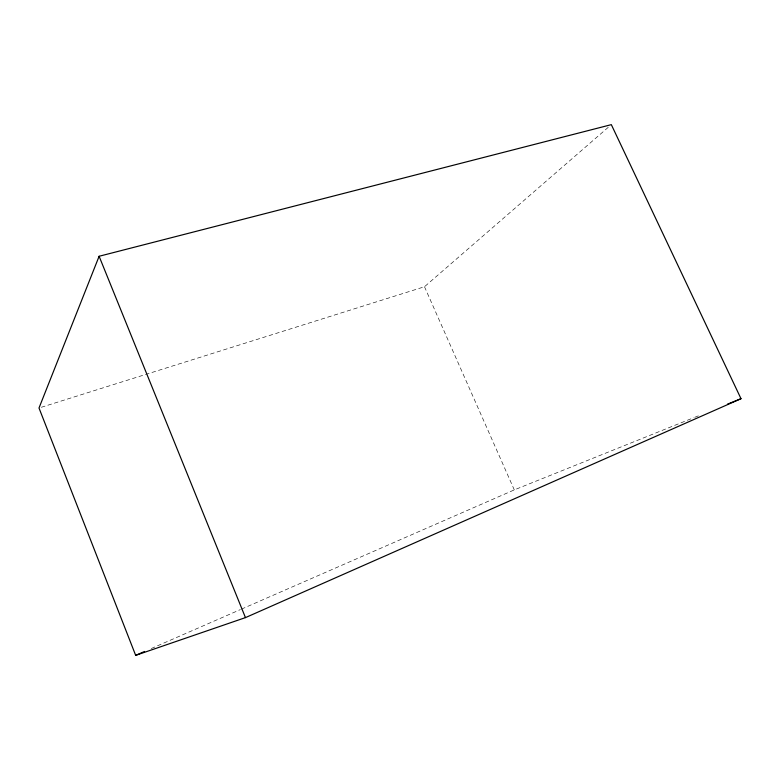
<?xml version="1.0" encoding="UTF-8"?>
<svg xmlns="http://www.w3.org/2000/svg" width="780" height="780" viewBox="0 0 780 780"><rect width="100%" height="100%" fill="white"/><g stroke="black" fill="none" stroke-linecap="round" stroke-linejoin="round"><path stroke-width="0.58" stroke-dasharray="3.9 2.92" d="M41.321 407.277L424.495 286.738L608.566 127.043M151.261 648.541L240.347 609.609M241.459 609.121L514.293 489.889L693.625 417.748M694.756 417.3L700.401 415.028M424.495 286.738L514.293 489.889"/><path stroke-width="1.17" d="M99.109 256.269L39 408.008L135.671 655.356L245.456 617.614L741 398.697L611.325 124.644L99.109 256.269L245.456 617.614M135.671 655.356L144.583 651.466M727.467 404.147L741 398.697"/></g></svg>
